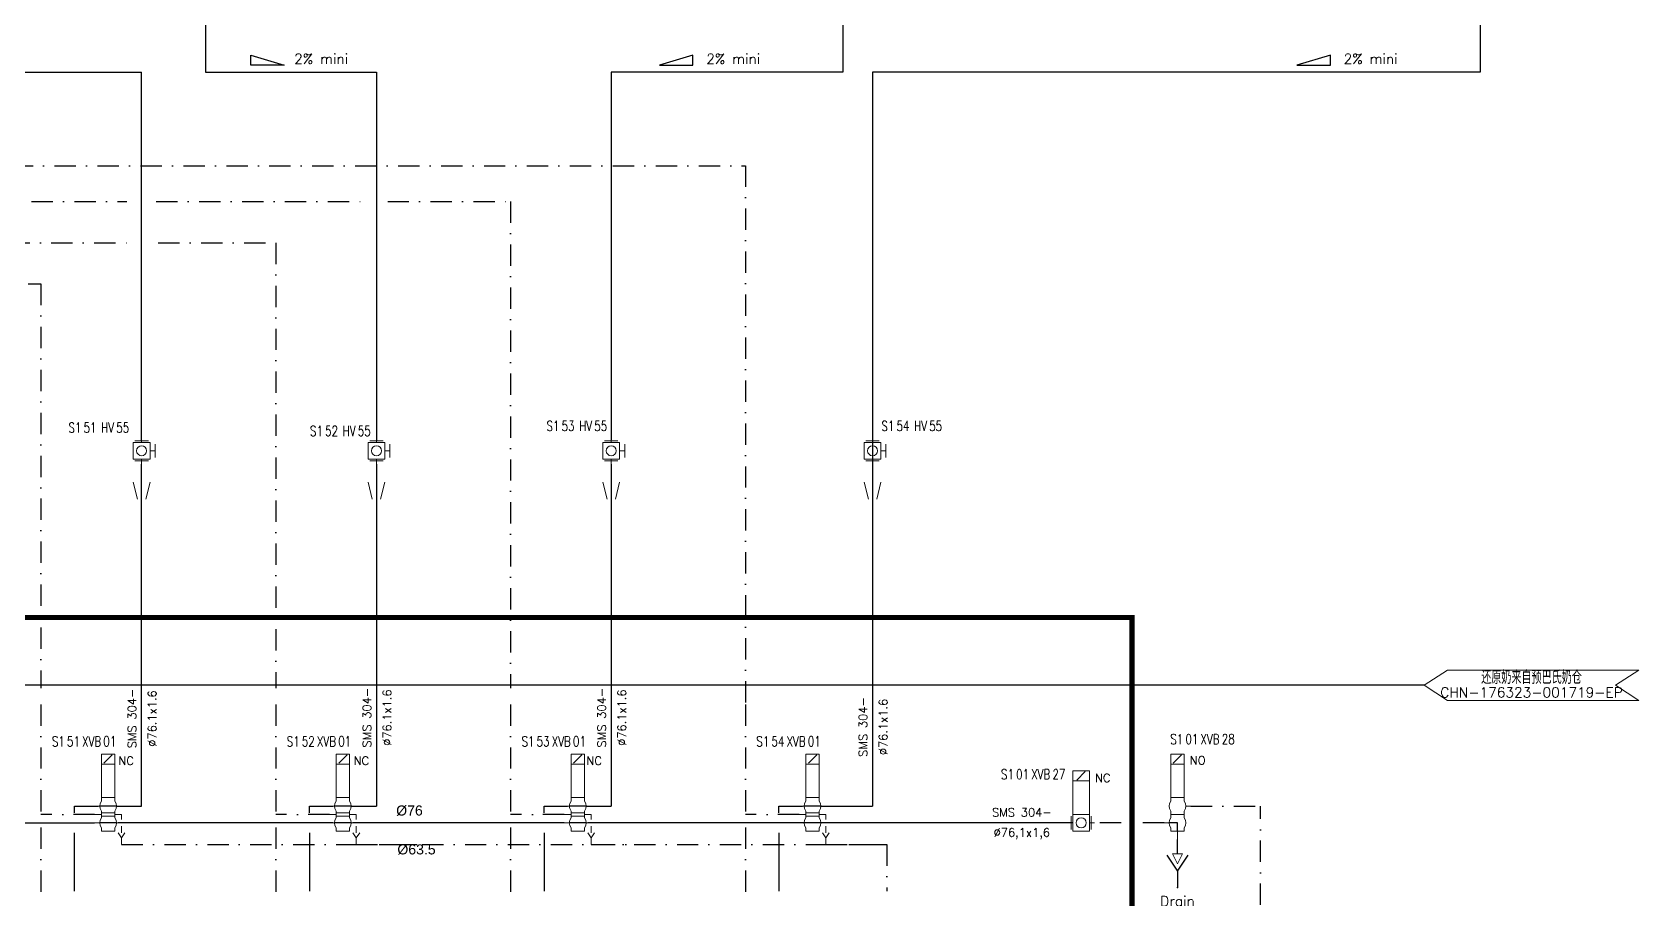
# Model space of a CAD drawing. Header units: inches. Extents: x 10394 to 11853, y 26092 to 26990.
# Drawn here: x 11341.4 to 11820.3, y 26473.2 to 26731.5 of the extents above; entities that cross this region are included whole.
import ezdxf
from ezdxf.enums import TextEntityAlignment as Align

# ---------------------------------------------------------------- set-up
doc = ezdxf.new("R2010")
doc.units = ezdxf.units.IN
doc.header["$MEASUREMENT"] = 0
doc.linetypes.add('DASHDOT2', pattern=[12.7, 6.35, -3.175, 0, -3.175])
doc.layers.add('31 Equipment', color=7, linetype='Continuous', lineweight=9)
doc.layers.add('61 Revision Cloud', color=1, linetype='Continuous', lineweight=9)
for name, color, linetype in [('DIAMETRE', 7, 'Continuous'), ('MATERIEL-DIVERS', 7, 'Continuous'), ('POMPES-PROCESS', 7, 'Continuous'), ('REPERES', 7, 'Continuous'), ('techn-data', 7, 'Continuous'), ('TEXTES', 7, 'Continuous'), ('TUYAUTERIE-EGOUT', 32, 'Continuous'), ('TUYAUTERIE-NEP', 4, 'DASHDOT2'), ('TUYAUTERIE-PROCESS', 30, 'Continuous'), ('TXT_FR', 7, 'Continuous'), ('VANNES', 7, 'Continuous')]:
    doc.layers.add(name, color=color, linetype=linetype)
doc.layers.get('REPERES').off()
doc.styles.add('ROMANS', font='ROMANS.SHX')
doc.styles.get("Standard").update_dxf_attribs({"font": 'arial.ttf'})
doc.styles.add('USER1', font='TXT.SHX', dxfattribs={"bigfont": 'gbcbig.shx'})

# ---------------------------------------------------------------- blocks, each defined once
blk = doc.blocks.new('PENTE-G')
at = {"layer": 'MATERIEL-DIVERS'}
blk.add_lwpolyline([(-5, 2), (5, 2), (5, 5), (-5, 2)], dxfattribs=at)
blk = doc.blocks.new('APV-VLV-DSEAT-SDE44-3')
at = {"layer": '31 Equipment', "ltscale": 38}
for p, q in [((1.25, 20.25), (-1.25, 17.75)), ((-2.5, 5), (-4, 5)), ((-2, 7.5), (-2, 6.5)), ((2, 7.5), (2, 6.5)), ((2.5, 5), (4, 5)), ((-2, 2.5), (-4, 2.5)), ((-2.5, 0), (-4, 0)), ((2, 2.5), (4, 2.5)), ((2.5, 0), (4, 0)), ((4, 2.5), (4, 1)), ((-2, -2.5), (-2, -1.5)), ((2, -2.5), (2, -1.5)), ((4, -4.5), (3, -3)), ((4, -1), (4, -3)), ((5, -3), (4, -4.5)), ((4, -4.5), (4, -6.5))]:
    blk.add_line(p, q, dxfattribs=at)
at = {"layer": '31 Equipment', "lineweight": 30}
for p, q in [((2.5, 5), (-2.5, 5)), ((2.5, 0), (-2.5, 0))]:
    blk.add_line(p, q, dxfattribs=at)
at = {"layer": '31 Equipment'}
for p, q in [((-2, 3), (-2, 3.5)), ((-2, 1.5), (-2, 2.5)), ((2, 3), (2, 3.5)), ((2, 1.5), (2, 2.5)), ((-2, -2.5), (2, -2.5))]:
    blk.add_line(p, q, dxfattribs=at)
at = {"layer": '31 Equipment', "ltscale": 38}
for points in [[(-2, 17.5), (2, 17.5), (2, 20.5), (-2, 20.5)], [(-2, 7.5), (2, 7.5), (2, 17.5), (-2, 17.5)], [(-2, 3), (2, 3), (2, 2), (-2, 2)]]:
    blk.add_lwpolyline(points, close=True, dxfattribs=at)
for centre, start, end in [((0, 5), 143.1301, 216.8699), ((0, 5), 323.1301, 36.8699), ((0, 0), 143.1301, 216.8699), ((0, 0), 323.1301, 36.8699)]:
    blk.add_arc(centre, 2.5, start, end, dxfattribs=at)
blk = doc.blocks.new('APV-FCE-GEN-REDCON-1')
at = {"layer": '31 Equipment', "color": 7}
for p, q in [((-2.5, 2.5), (2.5, 1.25)), ((2.5, 1.25), (2.5, 1.25)), ((2.5, -1.25), (-2.5, -2.5))]:
    blk.add_line(p, q, dxfattribs=at)
blk = doc.blocks.new('APV-VLV-SSEAT-SW43-41')
at = {"layer": '31 Equipment', "ltscale": 38}
for p, q in [((1.25, 20.25), (-1.25, 17.75)), ((-2, 7.5), (-2, 6.5)), ((2, 7.5), (2, 6.5)), ((2.5, 5), (4, 5)), ((-2.5, 0), (-4, 0)), ((-2, 2.5), (-2, 3.5)), ((-2, 2.5), (2, 2.5)), ((-2, 2.5), (-2, 1.5)), ((2, 2.5), (2, 3.5)), ((2, 2.5), (2, 1.5)), ((-2, -1.5), (-2, -2.5)), ((-2, -2.5), (2, -2.5)), ((0, -2.5), (0, -5)), ((2, -1.5), (2, -2.5))]:
    blk.add_line(p, q, dxfattribs=at)
at = {"layer": '31 Equipment', "lineweight": 30}
for p, q in [((0, 0), (-2.5, 0)), ((0, -2.5), (0, 0))]:
    blk.add_line(p, q, dxfattribs=at)
at = {"layer": '31 Equipment', "ltscale": 38}
for points in [[(-2, 17.5), (2, 17.5), (2, 20.5), (-2, 20.5)], [(-2, 7.5), (2, 7.5), (2, 17.5), (-2, 17.5)]]:
    blk.add_lwpolyline(points, close=True, dxfattribs=at)
for centre, start, end in [((0, 5), 143.1301, 216.8699), ((0, 5), 323.1301, 36.8699), ((0, 0), 143.1301, 216.8699), ((0, 0), 323.1301, 36.8699)]:
    blk.add_arc(centre, 2.5, start, end, dxfattribs=at)
blk = doc.blocks.new('EGOUT')
at = {"color": 7}
for p, q in [((-3.2, 9.61), (0, 4.81)), ((0, 4.81), (3.2, 9.61)), ((0, 4.81), (0, 0))]:
    blk.add_line(p, q, dxfattribs=at)
at = {"color": 7, "extrusion": (0, -1, 0)}
blk.add_point((0, 0), dxfattribs=at)
at = {"layer": 'POMPES-PROCESS', "style": 'ROMANS'}
blk.add_attdef('EGOUT', text='', height=3, dxfattribs=at).set_placement((0, -4), align=Align.MIDDLE)
blk = doc.blocks.new('APV-SIGN-ARW-FLOW-1')
at = {"layer": '31 Equipment'}
for p, q in [((-1.5, -1.5), (-1.5, 1.5)), ((-1.5, 1.5), (1.5, 0)), ((1.5, 0), (-1.5, -1.5))]:
    blk.add_line(p, q, dxfattribs=at)
blk = doc.blocks.new('APV-VLV-BFLY-SVS-3')
at = {"layer": '31 Equipment', "ltscale": 38}
for p, q in [((1.25, 15.25), (-1.25, 12.75)), ((-2.5, 0), (-4, 0)), ((2.5, 2.5), (-2.5, 2.5)), ((-2.5, 2.5), (-2.5, -2.5)), ((2.5, -2.5), (2.5, 2.5)), ((2.5, 0), (4, 0)), ((-2.5, -2.5), (2.5, -2.5))]:
    blk.add_line(p, q, dxfattribs=at)
at = {"layer": '31 Equipment'}
for p, q in [((-3, 2), (-3, -2)), ((3, -2), (3, 2))]:
    blk.add_line(p, q, dxfattribs=at)
at = {"layer": '31 Equipment', "ltscale": 38}
for points in [[(-2.5, 12.5), (2.5, 12.5), (2.5, 15.5), (-2.5, 15.5)], [(-2.5, 2.5), (2.5, 2.5), (2.5, 12.5), (-2.5, 12.5)]]:
    blk.add_lwpolyline(points, close=True, dxfattribs=at)
blk.add_circle((0, 0), 1.5, dxfattribs=at)
blk = doc.blocks.new('APV-VLVM-BFLY-SVS-1')
at = {"layer": '31 Equipment', "ltscale": 38}
for p, q in [((-2.5, 0), (-4, 0)), ((2.5, 2.5), (-2.5, 2.5)), ((-2.5, 2.5), (-2.5, -2.5)), ((-2, 4), (2, 4)), ((0, 2.5), (0, 4)), ((2.5, -2.5), (2.5, 2.5)), ((2.5, 0), (4, 0)), ((-2.5, -2.5), (2.5, -2.5))]:
    blk.add_line(p, q, dxfattribs=at)
at = {"layer": '31 Equipment'}
for p, q in [((-3, 2), (-3, -2)), ((3, -2), (3, 2))]:
    blk.add_line(p, q, dxfattribs=at)
at = {"layer": '31 Equipment', "ltscale": 38}
blk.add_circle((0, 0), 1.5, dxfattribs=at)
blk = doc.blocks.new('REPNORM')
at = {"layer": 'TEXTES', "style": 'ROMANS', "width": 0.75}
for tag, p in [('ZONE', (-9.75, -1.25)), ('SOUSZONE', (-5.25, -1.25)), ('ELEMENT', (0, -1.25)), ('NUM', (4.5, -1.25))]:
    blk.add_attdef(tag, p, '', height=3, dxfattribs=at)
blk = doc.blocks.new('REPNORM1')
at = {"layer": 'TEXTES', "style": 'ROMANS', "width": 0.75}
for tag, p in [('ZONE', (-9.75, -1.25)), ('SOUSZONE', (-5.25, -1.25)), ('ELEMENT', (-0.75, -1.25)), ('NUM', (5.59, -1.22))]:
    blk.add_attdef(tag, p, '', height=3, dxfattribs=at)
blk = doc.blocks.new('APV-SIGN-ARW-DWG-1')
at = {"layer": '31 Equipment'}
for p, q in [((-32, 4.49), (25, 4.49)), ((-32, 4.49), (-25, 0)), ((-25, 0), (-32, -4.49)), ((25, 4.49), (32, 0)), ((32, 0), (25, -4.49)), ((-32, -4.49), (25, -4.49))]:
    blk.add_line(p, q, dxfattribs=at)
at = {"layer": '31 Equipment', "style": 'ROMANS', "width": 0.8}
for tag, p in [('TEXT1', (0, 0.37)), ('TEXT2', (0, -3.63))]:
    blk.add_attdef(tag, text='', height=3, dxfattribs=at).set_placement(p, align=Align.CENTER)

msp = doc.modelspace()

# ---------------------------------------------------------------- linework, layer by layer
at = {"layer": '61 Revision Cloud', "const_width": 1.5}
msp.add_lwpolyline([(11251.94, 26295.57), (11251.94, 26557.05), (11669.22, 26557.05), (11669.22, 26407.81), (11613.85, 26407.81), (11613.85, 26225.26), (11251.94, 26225.26), (11251.94, 26295.57)], dxfattribs=at)
at = {"layer": 'TUYAUTERIE-EGOUT'}
msp.add_line((11682.78, 26486.65), (11682.78, 26490.9), dxfattribs=at)
at = {"layer": 'TUYAUTERIE-NEP'}
for p, q in [((11021.17, 26681.02), (11369.54, 26681.02)), ((11378.33, 26681.02), (11440.64, 26681.02)), ((11447.34, 26681.02), (11483.99, 26681.02)), ((11483.99, 26681.02), (11483.99, 26536.03)), ((10988.67, 26668.76), (11370.15, 26668.76)), ((11378.94, 26668.76), (11413.99, 26668.76)), ((11413.99, 26668.76), (11413.99, 26536.03)), ((10956.17, 26656.5), (11343.99, 26656.5)), ((11343.99, 26656.5), (11343.99, 26536.03)), ((11343.99, 26531.19), (11343.99, 26497.87)), ((11413.99, 26531.19), (11413.99, 26497.87)), ((11483.99, 26531.19), (11483.99, 26497.87)), ((11553.99, 26531.19), (11553.99, 26497.87)), ((11359.99, 26498.4), (11343.99, 26498.4)), ((11429.99, 26498.4), (11413.99, 26498.4)), ((11499.99, 26498.4), (11483.99, 26498.4)), ((11569.99, 26498.4), (11553.99, 26498.4)), ((11686.77, 26500.91), (11707.56, 26500.91)), ((11343.99, 26494.48), (11343.99, 26474.12)), ((11413.99, 26494.48), (11413.99, 26474.12)), ((11483.99, 26494.48), (11483.99, 26474.12)), ((11553.99, 26494.48), (11553.99, 26474.12)), ((11678.78, 26495.9), (11658.06, 26495.9)), ((11367.99, 26489.4), (11526.15, 26489.4)), ((11437.99, 26489.4), (11456.15, 26489.4)), ((11507.99, 26489.4), (11596.15, 26489.4)), ((11577.99, 26489.4), (11596.15, 26489.4)), ((11596.15, 26489.4), (11596.15, 26475.53))]:
    msp.add_line(p, q, dxfattribs=at)
for points in [[(11053.66, 26691.73), (11553.99, 26691.73), (11553.99, 26531.19)], [(11709.5, 26445.9), (11707.56, 26445.9), (11707.56, 26500.91)]]:
    msp.add_lwpolyline(points, dxfattribs=at)
at = {"layer": 'TUYAUTERIE-PROCESS'}
for p, q in [((11393.06, 26822.02), (11393.06, 26719.64)), ((11583.06, 26822.02), (11583.06, 26719.64)), ((11773.06, 26822.02), (11773.06, 26719.64)), ((11203.06, 26719.64), (11373.99, 26719.64)), ((11373.99, 26609.78), (11373.99, 26719.64)), ((11393.06, 26719.64), (11443.99, 26719.64)), ((11443.99, 26719.64), (11443.99, 26609.78)), ((11513.99, 26719.64), (11513.99, 26610.03)), ((11583.06, 26719.64), (11513.99, 26719.64)), ((11773.06, 26719.64), (11591.89, 26719.64)), ((11591.89, 26719.64), (11591.89, 26592.49)), ((11373.99, 26530.04), (11373.99, 26602.78)), ((11443.99, 26602.78), (11443.99, 26530.04)), ((11513.99, 26602.78), (11513.99, 26530.04)), ((11591.89, 26602.78), (11591.89, 26530.04)), ((11756.31, 26536.89), (11314.5, 26536.89)), ((11373.99, 26500.9), (11373.99, 26530.04)), ((11443.99, 26530.04), (11443.99, 26500.9)), ((11513.99, 26530.04), (11513.99, 26500.9)), ((11591.89, 26530.04), (11591.89, 26500.9)), ((11353.99, 26500.9), (11360.99, 26500.9)), ((11353.99, 26498.9), (11353.99, 26500.9)), ((11366.49, 26500.9), (11373.99, 26500.9)), ((11423.99, 26498.9), (11423.99, 26500.9)), ((11423.99, 26500.9), (11430.99, 26500.9)), ((11436.49, 26500.9), (11443.99, 26500.9)), ((11493.99, 26500.9), (11500.99, 26500.9)), ((11493.99, 26498.9), (11493.99, 26500.9)), ((11506.49, 26500.9), (11513.99, 26500.9)), ((11563.99, 26500.9), (11570.99, 26500.9)), ((11563.99, 26498.9), (11563.99, 26500.9)), ((11576.49, 26500.9), (11591.89, 26500.9)), ((11282.49, 26495.9), (11359.99, 26495.9)), ((11353.99, 26475.49), (11353.99, 26492.9)), ((11430.99, 26495.9), (11366.99, 26495.9)), ((11423.99, 26492.9), (11423.99, 26475.49)), ((11499.99, 26495.9), (11436.99, 26495.9)), ((11493.99, 26492.9), (11493.99, 26475.49)), ((11650.06, 26495.9), (11506.99, 26495.9)), ((11563.99, 26492.9), (11563.99, 26475.49)), ((11651.41, 26495.9), (11650.06, 26495.9))]:
    msp.add_line(p, q, dxfattribs=at)

# ---------------------------------------------------------------- block references
at = {"layer": '31 Equipment', "rotation": 270}
for p in [(11373.99, 26594.88), (11443.99, 26594.88), (11513.99, 26594.88), (11591.89, 26594.88)]:
    msp.add_blockref('APV-FCE-GEN-REDCON-1', p, dxfattribs=at)
at = {"layer": 'MATERIEL-DIVERS', "xscale": -1}
msp.add_blockref('PENTE-G', (11411.5, 26719.64), dxfattribs=at)
at = {"layer": 'MATERIEL-DIVERS'}
for p in [(11533.35, 26719.64), (11723.35, 26719.64)]:
    msp.add_blockref('PENTE-G', p, dxfattribs=at)
ref = msp.add_blockref('APV-SIGN-ARW-DWG-1', (11788.32, 26536.89), dxfattribs=dict(at, xscale=-1))
ref.add_attrib('TEXT1', '还原奶来自预巴氏奶仓', dxfattribs={"layer": '31 Equipment', "height": 4, "style": 'USER1'}).set_placement((11788.32, 26537.27), align=Align.CENTER)
ref.add_attrib('TEXT2', 'CHN-176323-001719-EP', dxfattribs={"layer": '31 Equipment', "height": 3, "style": 'USER1'}).set_placement((11788.32, 26533.27), align=Align.CENTER)
msp.add_blockref('EGOUT', (11682.78, 26476.65), dxfattribs=at).add_auto_attribs({'EGOUT': 'Drain'})
at = {"layer": 'MATERIEL-DIVERS', "rotation": 270}
msp.add_blockref('APV-SIGN-ARW-FLOW-1', (11682.78, 26485.15), dxfattribs=at)
at = {"layer": 'REPERES'}
for name, p, values in [('REPNORM', (11361.93, 26613.42), {'ZONE': 'S1', 'SOUSZONE': '51', 'ELEMENT': 'HV', 'NUM': '55'}), ('REPNORM', (11433.93, 26612.42), {'ZONE': 'S1', 'SOUSZONE': '52', 'ELEMENT': 'HV', 'NUM': '55'}), ('REPNORM', (11504.43, 26613.92), {'ZONE': 'S1', 'SOUSZONE': '53', 'ELEMENT': 'HV', 'NUM': '55'}), ('REPNORM', (11604.27, 26613.92), {'ZONE': 'S1', 'SOUSZONE': '54', 'ELEMENT': 'HV', 'NUM': '55'}), ('REPNORM1', (11356.99, 26519.9), {'ZONE': 'S1', 'SOUSZONE': '51', 'ELEMENT': 'XVB', 'NUM': '01'}), ('REPNORM1', (11426.99, 26519.9), {'ZONE': 'S1', 'SOUSZONE': '52', 'ELEMENT': 'XVB', 'NUM': '01'}), ('REPNORM1', (11496.99, 26519.9), {'ZONE': 'S1', 'SOUSZONE': '53', 'ELEMENT': 'XVB', 'NUM': '01'}), ('REPNORM1', (11566.99, 26519.9), {'ZONE': 'S1', 'SOUSZONE': '54', 'ELEMENT': 'XVB', 'NUM': '01'}), ('REPNORM1', (11690.39, 26520.58), {'ZONE': 'S1', 'SOUSZONE': '01', 'ELEMENT': 'XVB', 'NUM': '28'}), ('REPNORM1', (11639.92, 26510.11), {'ZONE': 'S1', 'SOUSZONE': '01', 'ELEMENT': 'XVB', 'NUM': '27'})]:
    msp.add_blockref(name, p, dxfattribs=at).add_auto_attribs(values)
at = {"layer": 'VANNES'}
for name, p, rotation in [('APV-VLVM-BFLY-SVS-1', (11373.99, 26606.78), 270), ('APV-VLVM-BFLY-SVS-1', (11443.99, 26606.78), 270), ('APV-VLVM-BFLY-SVS-1', (11513.99, 26606.78), 270), ('APV-VLVM-BFLY-SVS-1', (11591.89, 26606.78), 270), ('APV-VLV-SSEAT-SW43-41', (11682.78, 26495.9), 0.03173430146258912)]:
    msp.add_blockref(name, p, dxfattribs=dict(at, rotation=rotation))
for name, p in [('APV-VLV-DSEAT-SDE44-3', (11363.99, 26495.9)), ('APV-VLV-DSEAT-SDE44-3', (11433.99, 26495.9)), ('APV-VLV-DSEAT-SDE44-3', (11503.99, 26495.9)), ('APV-VLV-DSEAT-SDE44-3', (11573.99, 26495.9)), ('APV-VLV-BFLY-SVS-3', (11654.06, 26495.9))]:
    msp.add_blockref(name, p, dxfattribs=at)

# ---------------------------------------------------------------- texts
at = {"layer": 'DIAMETRE'}
for s, p in [('%%C76', (11449.88, 26498.07)), ('%%C63.5', (11450.23, 26486.48))]:
    msp.add_text(s, height=3, dxfattribs=at).set_placement(p)
at = {"layer": 'techn-data', "style": 'ROMANS'}
for s, p in [('SMS 304-', (11371.14, 26526.98)), ('%%C76.1x1.6', (11377.14, 26526.98)), ('SMS 304-', (11441.14, 26527.23)), ('%%C76.1x1.6', (11447.14, 26527.23)), ('SMS 304-', (11511.14, 26527.23)), ('%%C76.1x1.6', (11517.14, 26527.23)), ('SMS 304-', (11589.04, 26524.45)), ('%%C76.1x1.6', (11595.04, 26524.45))]:
    msp.add_text(s, height=2.5, rotation=90, dxfattribs=at).set_placement(p, align=Align.MIDDLE_CENTER)
for s, p in [('NC', (11369.36, 26514.41)), ('NC', (11439.5, 26514.41)), ('NC', (11508.91, 26514.41)), ('NO', (11688.8, 26514.52)), ('NC', (11660.5, 26509.28)), ('SMS 304-', (11636.38, 26499.02)), ('%%C76,1x1,6', (11636.38, 26493.02))]:
    msp.add_text(s, height=2.5, dxfattribs=at).set_placement(p, align=Align.MIDDLE_CENTER)
at = {"layer": 'TXT_FR', "style": 'ROMANS'}
for p in [(11427.5, 26723.64), (11550.36, 26723.64), (11740.36, 26723.64)]:
    msp.add_text('2% mini', height=3, dxfattribs=at).set_placement(p, align=Align.MIDDLE)

doc.saveas('drawing.dxf')
